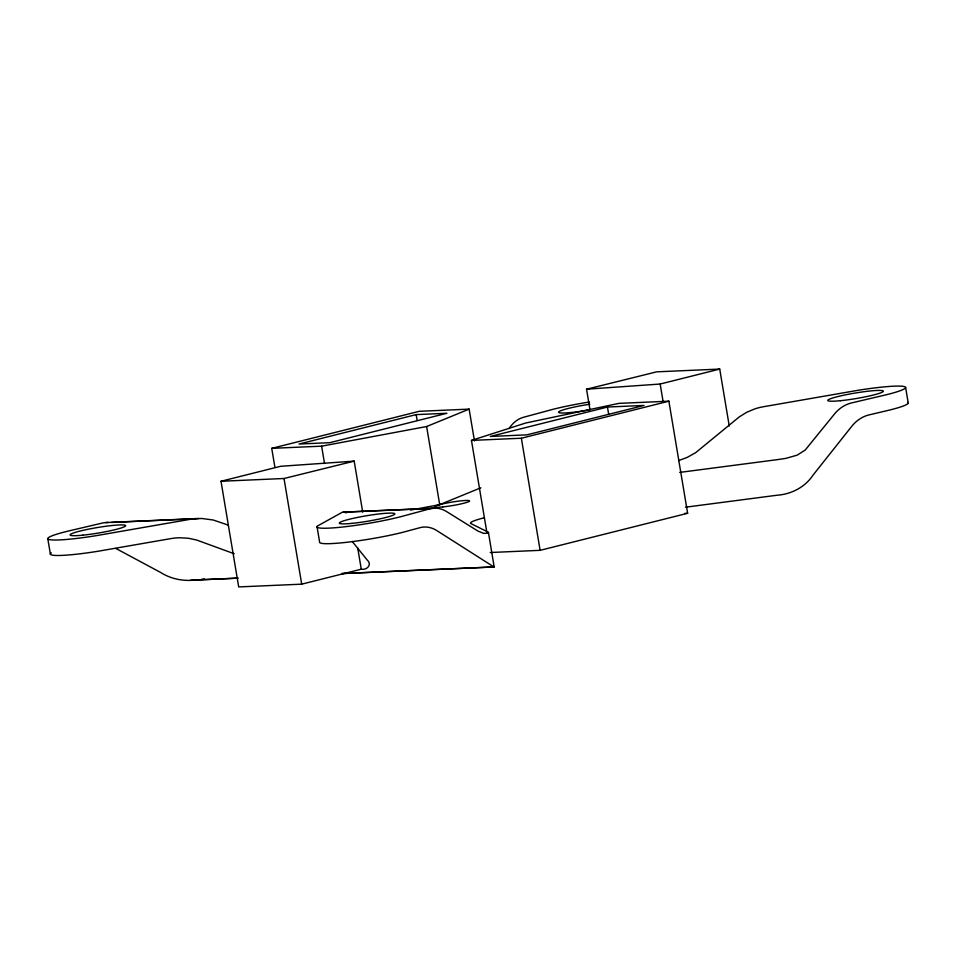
<?xml version="1.0" encoding="UTF-8"?>
<svg xmlns="http://www.w3.org/2000/svg" width="956" height="956" viewBox="0 0 956 956"><rect width="100%" height="100%" fill="white"/><g stroke="black" fill="none" stroke-linecap="round" stroke-linejoin="round"><path stroke-width="1.43" d="M274.922 467.412L271.731 448.352L321.622 446.165L426.627 426.531L469.133 409.12L474.463 440.943M410.53 510.098L439.7 504.649L480.844 487.799M486.819 532.229L471.463 440.417L525.716 423.006L618.974 403.372L668.877 401.185L687.627 513.288L540.116 550.333L490.225 552.52M678.64 460.589L686.982 457.506L695.586 452.726L739.37 416.828L746.648 412.323L754.714 408.929A58.902 58.495 -42.2 0 1 763.282 406.766L857.436 390.395A50.764 5.043 -9.5 0 1 903.54 386.415A50.764 5.043 -9.5 0 1 884.503 395.187L851.688 402.894A39.734 33.102 89.1 0 0 834.265 414.295L805.227 450.025L797.173 455.152L785.868 458.366A39.387 3.908 -9.5 0 1 775.244 459.92L679.716 472.407M271.731 448.352L419.242 411.307L469.133 409.12M416.171 414.617L299.061 444.026L329.82 442.676L446.918 413.267L416.171 414.617L417.151 420.473M352.226 541.443L367.14 559.941C372.493 564.482 366.937 570.374 361.272 569.202L301.702 584.164L238.689 586.924L221.003 481.262L280.574 466.301L354.186 461.127L362.73 512.177M221.003 481.262L284.016 478.502L354.186 461.127M589.96 409.634L586.542 389.212L660.154 384.037L719.725 369.076L729.249 425.97M607.454 407.041L490.356 436.45L526.923 434.849L644.021 405.44L607.454 407.041L608.673 414.318M471.463 440.417L521.355 438.23L668.877 401.185M586.542 389.212L656.712 371.836L719.725 369.076M685.548 507.194L776.786 495.268C791.269 494.276 805.06 487.273 813.15 474.977L851.724 426.352A39.734 33.102 89.1 0 1 869.231 414.856L887.096 410.65A50.764 5.043 -9.5 0 0 907.806 402.404M201.477 579.276L204.417 578.894M197.175 579.766C184.496 581.666 171.447 579.348 160.56 572.417L115.819 548.433M111.254 522.454L201.847 518.487L213.248 520.004L228.329 525.155M105.722 522.574L195.98 518.618M433.235 508.234L342.977 512.177L436.653 508.21M684.699 513.42L687.627 513.288M190.567 580.244L238.116 578.129M341.866 573.528L494.18 566.944L488.432 532.444M192.993 580.113L237.721 578.153M342.093 573.6L494.18 566.944L493.129 566.502M234.196 553.751L196.721 540.056L188.296 538.24L179.477 537.762A58.913 58.507 -42.3 0 0 170.766 538.622L98.564 551.17A50.764 5.043 -9.5 0 1 51.349 552.879M493.714 566.812L436.784 530.568A39.734 28.035 86.2 0 0 419.851 527.712L404.806 531.775A50.764 5.043 -9.5 0 1 349.633 541.956A50.764 5.043 -9.5 0 1 319.615 542.1L317.022 526.637M346.227 512.882L343.778 512.141A58.902 15.822 82.1 0 0 341.459 512.715L317.476 526.003A50.764 5.043 -9.5 0 0 344.59 526.792A50.764 5.043 -9.5 0 0 402.225 516.312L429.853 508.843A39.734 28.035 86.2 0 1 446.691 511.639L477.928 531.058L483.724 533.4L488.146 533.137A39.387 3.908 -9.5 0 0 488.002 532.062L470.95 523.601A39.387 3.908 -9.5 0 1 484.393 517.734M905.607 387.431L908.2 402.894M660.154 384.037L663.094 401.544M521.355 438.23L540.116 550.333M426.627 426.531L439.7 504.649M357.711 547.943L361.272 569.202M321.622 446.165L324.526 463.529M284.016 478.502L301.702 584.164M47.8 538.682L50.393 554.145M108.422 522.478A39.734 33.102 89.2 0 0 101.73 523.207L68.904 530.915A50.764 5.043 -9.5 0 0 49.879 539.698A50.764 5.043 -9.5 0 0 95.97 535.707L190.125 519.335A58.902 58.495 -42.3 0 1 198.92 518.475M509.07 428.539A39.734 28.035 86.2 0 1 523.553 417.27L551.194 409.789A50.764 5.043 -9.5 0 1 589.338 402.01M589.768 409.849A28.166 2.796 -9.5 0 1 558.555 412.203A28.166 2.796 -9.5 0 1 589.816 404.221M442.748 506.907A17.722 1.757 -9.5 0 0 469.587 501.028A17.722 1.757 -9.5 0 0 444.014 503.609A17.722 1.757 -9.5 0 0 442.748 506.907M351.987 523.374A28.166 2.796 -9.5 0 0 394.828 514.041A28.166 2.796 -9.5 0 0 354.425 518.068A28.166 2.796 -9.5 0 0 351.987 523.374M82.778 535.169A28.166 2.796 -9.5 0 0 125.606 525.836A28.166 2.796 -9.5 0 0 85.215 529.863A28.166 2.796 -9.5 0 0 82.778 535.169M840.455 400.695A28.166 2.796 -9.5 0 0 883.284 391.363A28.166 2.796 -9.5 0 0 842.893 395.39A28.166 2.796 -9.5 0 0 840.455 400.695"/></g></svg>
